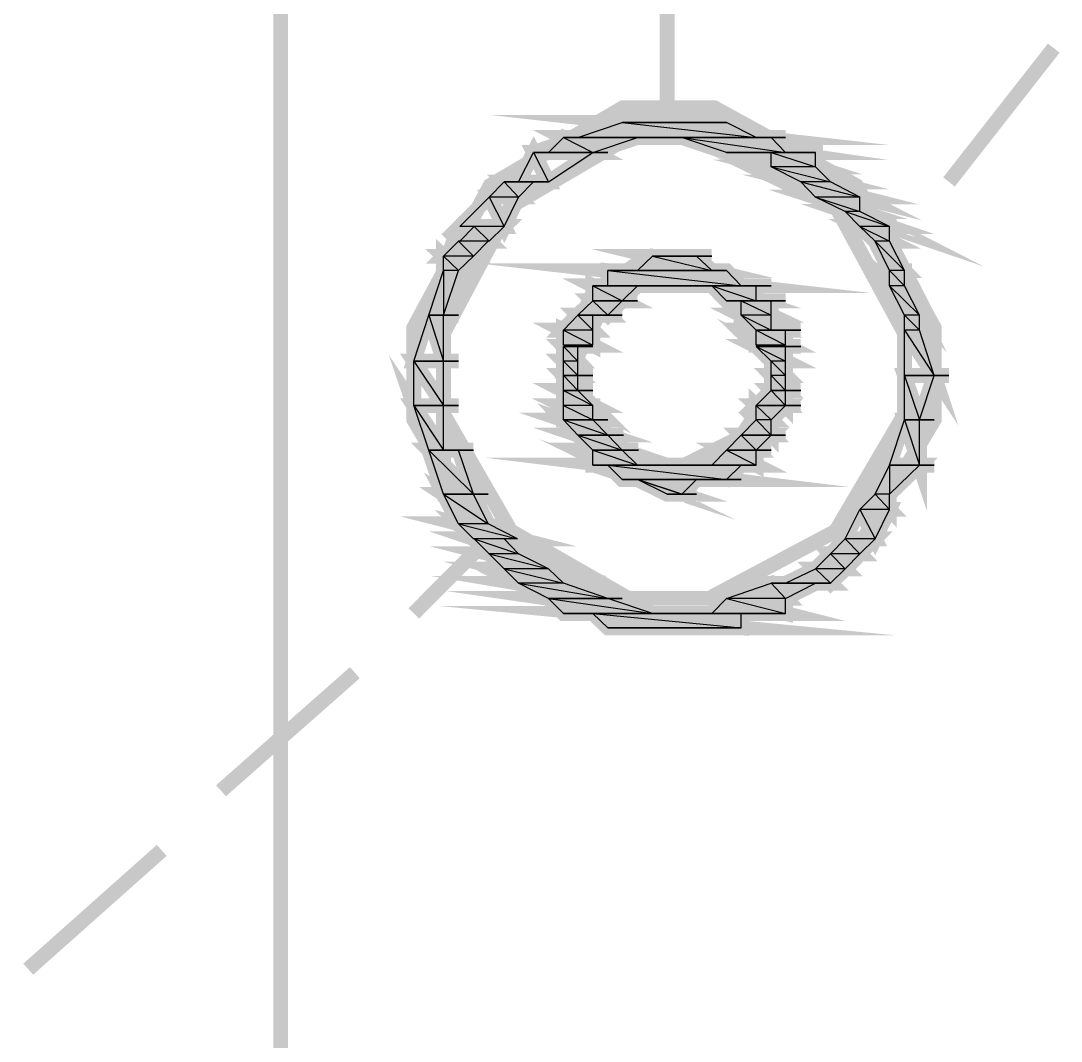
# Model space of a CAD drawing. Extents: x 219 to 1226, y 175 to 465.
# Drawn here: x 951.794 to 954.763, y 295.235 to 298.146 of the extents above; entities that cross this region are included whole.
import ezdxf

# ---------------------------------------------------------------- set-up
doc = ezdxf.new("R2010")
doc.units = 0
doc.header["$MEASUREMENT"] = 0
doc.layers.add('C00-00-00-BLACK', color=7, linetype='Continuous')
doc.layers.add('CFF-00-00', color=1, linetype='Continuous')

msp = doc.modelspace()

# ---------------------------------------------------------------- linework, layer by layer
at = {"layer": 'C00-00-00-BLACK', "const_width": 0.0423}
for points in [[(952.5354, 292.7682), (952.5354, 310.9102)], [(953.6384, 297.8562), (953.6384, 298.4482)]]:
    msp.add_lwpolyline(points, dxfattribs=at)
for points in [[(954.4004, 297.1342), (954.4004, 297.2702), (954.1774, 297.6762), (953.7724, 297.8982), (953.6384, 297.8982), (953.5124, 297.8982), (953.1334, 297.6762), (952.9154, 297.2702), (952.9154, 297.1342), (952.9154, 297.0082), (953.1334, 296.6322), (953.5124, 296.4142), (953.6384, 296.4142), (953.7724, 296.4142), (954.1774, 296.6322), (954.4004, 297.0082), (954.4004, 297.1342)], [(953.8074, 297.8562), (953.5104, 297.8562), (953.8924, 297.8132), (953.8074, 297.8562)], [(953.5104, 297.8562), (953.8924, 297.8132), (953.3834, 297.8132), (953.5104, 297.8562)], [(953.5534, 297.8562), (953.8074, 297.8562), (953.5104, 297.8562), (953.5534, 297.8562)], [(953.6804, 297.8562), (953.7654, 297.8562), (953.5534, 297.8562), (953.6804, 297.8562)], [(953.7654, 297.8562), (953.5534, 297.8562), (953.8074, 297.8562), (953.7654, 297.8562)], [(953.6804, 297.8132), (953.9764, 297.7702), (953.8074, 297.7702), (953.6804, 297.8132)], [(954.3154, 297.1342), (954.3154, 297.2552), (954.1194, 297.6172), (953.7584, 297.8132), (953.6384, 297.8132), (953.5274, 297.8132), (953.1924, 297.6172), (953.0004, 297.2552), (953.0004, 297.1342), (953.0004, 297.0232), (953.1924, 296.6902), (953.5274, 296.4982), (953.6384, 296.4982), (953.7584, 296.4982), (954.1194, 296.6902), (954.3154, 297.0232), (954.3154, 297.1342)], [(953.2574, 297.7702), (953.2994, 297.6862), (953.2144, 297.6862), (953.2574, 297.7702)], [(953.3424, 297.8132), (953.4264, 297.7702), (953.2994, 297.7702), (953.3424, 297.8132)], [(953.5534, 297.8132), (953.3424, 297.8132), (953.4264, 297.7702), (953.5534, 297.8132)], [(953.3834, 297.8132), (953.5534, 297.8132), (953.3424, 297.8132), (953.3834, 297.8132)], [(953.9354, 297.8132), (953.3834, 297.8132), (953.9354, 297.8132)], [(953.3834, 297.8132), (953.9354, 297.8132), (953.9764, 297.8132), (953.3834, 297.8132)], [(953.9354, 297.8132), (953.9764, 297.8132), (953.3834, 297.8132), (953.9354, 297.8132)], [(953.9354, 297.8132), (953.3834, 297.8132), (953.8924, 297.8132), (953.9354, 297.8132)], [(953.6804, 297.8132), (953.3834, 297.8132), (953.5534, 297.8132), (953.6804, 297.8132)], [(953.9354, 297.8132), (953.6804, 297.8132), (953.9764, 297.7702), (953.9354, 297.8132)], [(953.4264, 297.7702), (953.2574, 297.7702), (953.2994, 297.6862), (953.4264, 297.7702)], [(953.4264, 297.7702), (953.2994, 297.7702), (953.2574, 297.7702), (953.4264, 297.7702)], [(953.2994, 297.7702), (953.4264, 297.7702), (953.4694, 297.7702), (953.2994, 297.7702)], [(953.9354, 297.7292), (954.1044, 297.6862), (954.0194, 297.6862), (953.9354, 297.7292)], [(953.9764, 297.7702), (953.8074, 297.7702), (954.0614, 297.7702), (953.9764, 297.7702)], [(953.8074, 297.7702), (954.0614, 297.7702), (953.9354, 297.7702), (953.8074, 297.7702)], [(954.0614, 297.7702), (953.9354, 297.7702), (954.0614, 297.7292), (954.0614, 297.7702)], [(953.9354, 297.7702), (954.0614, 297.7292), (953.9354, 297.7292), (953.9354, 297.7702)], [(954.0614, 297.6432), (954.1884, 297.6022), (954.1464, 297.6022), (954.0614, 297.6432)], [(954.0614, 297.7292), (953.9354, 297.7292), (954.1044, 297.6862), (954.0614, 297.7292)], [(954.0194, 297.6862), (954.1884, 297.6432), (954.0614, 297.6432), (954.0194, 297.6862)], [(953.1734, 297.6862), (953.2144, 297.6432), (953.1304, 297.6432), (953.1734, 297.6862)], [(953.2574, 297.6862), (953.1734, 297.6862), (953.2144, 297.6432), (953.2574, 297.6862)], [(953.2144, 297.6862), (953.2574, 297.6862), (953.1734, 297.6862), (953.2144, 297.6862)], [(953.2994, 297.6862), (953.2144, 297.6862), (953.2574, 297.6862), (953.2994, 297.6862)], [(954.1044, 297.6862), (954.0194, 297.6862), (954.1884, 297.6432), (954.1044, 297.6862)], [(953.1304, 297.6432), (953.1734, 297.5592), (953.0464, 297.5592), (953.1304, 297.6432)], [(954.1884, 297.6022), (954.1464, 297.6022), (954.2724, 297.5592), (954.1884, 297.6022)], [(953.2144, 297.6432), (953.1304, 297.6432), (953.1734, 297.5592), (953.2144, 297.6432)], [(954.1884, 297.6432), (954.0614, 297.6432), (954.1884, 297.6022), (954.1884, 297.6432)], [(954.1464, 297.6022), (954.2724, 297.5592), (954.1884, 297.5592), (954.1464, 297.6022)], [(954.1884, 297.5592), (954.2724, 297.5172), (954.2314, 297.5172), (954.1884, 297.5592)], [(954.2314, 297.5172), (954.3154, 297.4332), (954.2724, 297.4332), (954.2314, 297.5172)], [(953.0874, 297.5592), (953.1304, 297.5172), (953.0464, 297.5172), (953.0874, 297.5592)], [(953.1734, 297.5592), (953.0874, 297.5592), (953.1304, 297.5172), (953.1734, 297.5592)], [(954.2724, 297.5592), (954.1884, 297.5592), (954.2724, 297.5172), (954.2724, 297.5592)], [(953.0004, 297.4332), (953.0004, 297.3062), (952.9584, 297.3062), (953.0004, 297.4332)], [(953.0434, 297.5172), (953.0854, 297.4742), (953.0004, 297.4742), (953.0434, 297.5172)], [(953.0004, 297.4742), (953.0434, 297.4332), (953.0004, 297.4332), (953.0004, 297.4742)], [(953.1274, 297.5172), (953.0434, 297.5172), (953.0854, 297.4742), (953.1274, 297.5172)], [(954.2724, 297.5172), (954.2314, 297.5172), (954.3154, 297.4332), (954.2724, 297.5172)], [(953.0854, 297.4742), (953.0004, 297.4742), (953.0434, 297.4332), (953.0854, 297.4742)], [(953.9764, 297.1342), (953.9764, 297.1932), (953.8704, 297.3692), (953.6964, 297.4742), (953.6384, 297.4742), (953.5854, 297.4742), (953.4264, 297.3692), (953.3424, 297.1932), (953.3424, 297.1342), (953.3424, 297.0812), (953.4264, 296.9232), (953.5854, 296.8372), (953.6384, 296.8372), (953.6964, 296.8372), (953.8704, 296.9232), (953.9764, 297.0812), (953.9764, 297.1342)], [(953.7224, 297.4742), (953.5964, 297.4742), (953.7654, 297.4332), (953.7224, 297.4742)], [(953.5964, 297.4742), (953.7654, 297.4332), (953.5534, 297.4332), (953.5964, 297.4742)], [(953.6384, 297.4742), (953.7224, 297.4742), (953.5964, 297.4742), (953.6384, 297.4742)], [(953.5964, 297.4742), (953.7224, 297.4742), (953.7654, 297.4742), (953.5964, 297.4742)], [(953.7224, 297.4742), (953.7654, 297.4742), (953.5964, 297.4742), (953.7224, 297.4742)], [(954.2724, 297.3902), (954.3584, 297.3062), (954.3154, 297.3062), (954.2724, 297.3902)], [(953.4694, 297.4332), (953.8494, 297.3902), (953.4694, 297.3902), (953.4694, 297.4332)], [(954.2724, 297.4332), (954.3154, 297.3902), (954.2724, 297.3902), (954.2724, 297.4332)], [(953.0434, 297.4332), (953.0004, 297.4332), (953.0004, 297.3062), (953.0434, 297.4332)], [(953.8074, 297.4332), (953.4694, 297.4332), (953.8494, 297.3902), (953.8074, 297.4332)], [(953.9354, 297.1342), (953.9354, 297.1872), (953.8494, 297.3462), (953.6884, 297.4302), (953.6364, 297.4302), (953.5914, 297.4302), (953.4614, 297.3462), (953.3814, 297.1872), (953.3814, 297.1342), (953.3814, 297.0912), (953.4614, 296.9592), (953.5914, 296.8782), (953.6364, 296.8782), (953.6884, 296.8782), (953.8494, 296.9592), (953.9354, 297.0912), (953.9354, 297.1342)], [(953.5104, 297.4332), (953.8074, 297.4332), (953.4694, 297.4332), (953.5104, 297.4332)], [(953.7654, 297.4332), (953.5534, 297.4332), (953.5104, 297.4332), (953.7654, 297.4332)], [(953.7654, 297.4332), (953.5104, 297.4332), (953.8074, 297.4332), (953.7654, 297.4332)], [(953.5534, 297.4332), (953.7654, 297.4332), (953.8074, 297.4332), (953.5534, 297.4332)], [(953.7654, 297.3902), (953.8924, 297.3472), (953.8074, 297.3472), (953.7654, 297.3902)], [(954.3154, 297.4332), (954.2724, 297.4332), (954.3154, 297.3902), (954.3154, 297.4332)], [(953.5534, 297.3902), (953.4264, 297.3902), (953.5104, 297.3472), (953.5534, 297.3902)], [(953.4264, 297.3902), (953.5104, 297.3472), (953.4264, 297.3472), (953.4264, 297.3902)], [(953.4694, 297.3902), (953.5534, 297.3902), (953.4264, 297.3902), (953.4694, 297.3902)], [(953.8494, 297.3902), (953.4694, 297.3902), (953.8494, 297.3902)], [(953.4694, 297.3902), (953.8494, 297.3902), (953.8924, 297.3902), (953.4694, 297.3902)], [(953.5964, 297.3902), (953.6384, 297.3902), (953.4694, 297.3902), (953.5964, 297.3902)], [(953.5964, 297.3902), (953.4694, 297.3902), (953.6384, 297.3902), (953.5964, 297.3902)], [(953.5964, 297.3902), (953.4694, 297.3902), (953.5534, 297.3902), (953.5964, 297.3902)], [(953.8494, 297.3902), (953.6384, 297.3902), (953.8494, 297.3902)], [(953.6384, 297.3902), (953.8494, 297.3902), (953.6804, 297.3902), (953.6384, 297.3902)], [(953.8924, 297.3902), (953.7654, 297.3902), (953.8924, 297.3472), (953.8924, 297.3902)], [(953.8494, 297.3902), (953.6804, 297.3902), (953.8494, 297.3902)], [(953.6804, 297.3902), (953.8494, 297.3902), (953.7654, 297.3902), (953.6804, 297.3902)], [(953.8924, 297.3902), (953.9354, 297.3902), (953.7654, 297.3902), (953.8924, 297.3902)], [(953.8924, 297.3902), (953.7654, 297.3902), (953.8494, 297.3902), (953.8924, 297.3902)], [(954.3154, 297.3902), (954.2724, 297.3902), (954.3584, 297.3062), (954.3154, 297.3902)], [(952.9584, 297.3062), (953.0004, 297.1752), (952.9154, 297.1752), (952.9584, 297.3062)], [(953.4264, 297.3472), (953.4694, 297.3062), (953.3834, 297.3062), (953.4264, 297.3472)], [(953.5104, 297.3472), (953.4264, 297.3472), (953.4694, 297.3062), (953.5104, 297.3472)], [(953.4264, 297.3472), (953.5104, 297.3472), (953.5534, 297.3472), (953.4264, 297.3472)], [(953.5104, 297.3472), (953.5534, 297.3472), (953.4264, 297.3472), (953.5104, 297.3472)], [(953.8494, 297.3062), (953.9354, 297.2632), (953.8924, 297.2632), (953.8494, 297.3062)], [(953.9354, 297.3472), (953.8494, 297.3472), (953.9354, 297.3062), (953.9354, 297.3472)], [(953.8924, 297.3472), (953.8074, 297.3472), (953.9354, 297.3472), (953.8924, 297.3472)], [(953.8074, 297.3472), (953.9354, 297.3472), (953.8494, 297.3472), (953.8074, 297.3472)], [(953.8494, 297.3472), (953.9354, 297.3062), (953.8494, 297.3062), (953.8494, 297.3472)], [(953.9354, 297.3472), (953.8494, 297.3472), (953.9354, 297.3472)], [(953.8494, 297.3472), (953.9354, 297.3472), (953.9764, 297.3472), (953.8494, 297.3472)], [(954.3154, 297.3062), (954.3584, 297.2632), (954.3154, 297.2632), (954.3154, 297.3062)], [(953.0004, 297.3062), (952.9584, 297.3062), (953.0004, 297.1752), (953.0004, 297.3062)], [(952.9584, 297.3062), (953.0004, 297.3062), (953.0434, 297.3062), (952.9584, 297.3062)], [(953.0004, 297.3062), (953.0434, 297.3062), (952.9584, 297.3062), (953.0004, 297.3062)], [(953.3834, 297.3062), (953.4264, 297.2632), (953.3424, 297.2632), (953.3834, 297.3062)], [(953.4264, 297.3062), (953.3834, 297.3062), (953.4264, 297.2632), (953.4264, 297.3062)], [(953.4694, 297.3062), (953.3834, 297.3062), (953.4694, 297.3062)], [(953.3834, 297.3062), (953.4694, 297.3062), (953.5104, 297.3062), (953.3834, 297.3062)], [(953.4264, 297.3062), (953.4694, 297.3062), (953.3834, 297.3062), (953.4264, 297.3062)], [(953.4264, 297.3062), (953.3834, 297.3062), (953.4694, 297.3062), (953.4264, 297.3062)], [(953.9354, 297.3062), (953.8494, 297.3062), (953.9354, 297.2632), (953.9354, 297.3062)], [(954.3584, 297.3062), (954.3154, 297.3062), (954.3584, 297.2632), (954.3584, 297.3062)], [(954.3154, 297.2632), (954.4004, 297.1342), (954.3154, 297.1342), (954.3154, 297.2632)], [(953.4264, 297.2632), (953.3424, 297.2632), (953.4264, 297.2202), (953.4264, 297.2632)], [(953.3424, 297.2632), (953.4264, 297.2202), (953.3424, 297.2202), (953.3424, 297.2632)], [(953.8924, 297.2172), (953.9764, 297.1752), (953.9354, 297.1752), (953.8924, 297.2172)], [(953.9764, 297.2632), (953.8924, 297.2632), (953.9764, 297.2202), (953.9764, 297.2632)], [(953.8924, 297.2632), (953.9764, 297.2202), (953.8924, 297.2202), (953.8924, 297.2632)], [(953.9764, 297.2632), (954.0194, 297.2632), (953.8924, 297.2632), (953.9764, 297.2632)], [(953.9764, 297.2632), (953.8924, 297.2632), (953.9354, 297.2632), (953.9764, 297.2632)], [(954.3584, 297.2632), (954.3154, 297.2632), (954.4004, 297.1342), (954.3584, 297.2632)], [(953.3424, 297.2172), (953.3834, 297.1752), (953.3424, 297.1752), (953.3424, 297.2172)], [(954.3154, 297.1342), (954.3584, 297.0072), (954.3154, 297.0072), (954.3154, 297.1342)], [(952.9154, 297.1752), (953.0004, 297.0482), (952.9154, 297.0482), (952.9154, 297.1752)], [(953.3834, 297.2172), (953.3424, 297.2172), (953.3834, 297.1752), (953.3834, 297.2172)], [(953.3834, 297.2172), (953.4264, 297.2172), (953.3424, 297.2172), (953.3834, 297.2172)], [(953.3834, 297.2172), (953.3424, 297.2172), (953.4264, 297.2172), (953.3834, 297.2172)], [(953.3424, 297.1752), (953.3834, 297.1342), (953.3424, 297.1342), (953.3424, 297.1752)], [(953.9764, 297.2172), (953.8924, 297.2172), (953.9764, 297.1752), (953.9764, 297.2172)], [(953.8924, 297.2172), (953.9764, 297.2172), (954.0194, 297.2172), (953.8924, 297.2172)], [(953.9764, 297.2172), (954.0194, 297.2172), (953.8924, 297.2172), (953.9764, 297.2172)], [(953.9354, 297.1752), (953.9764, 297.1342), (953.9354, 297.1342), (953.9354, 297.1752)], [(952.9154, 297.0482), (953.0004, 296.9212), (952.9584, 296.9212), (952.9154, 297.0482)], [(953.0004, 297.1752), (952.9154, 297.1752), (953.0004, 297.0482), (953.0004, 297.1752)], [(953.0004, 297.1752), (952.9154, 297.1752), (953.0004, 297.1752)], [(952.9154, 297.1752), (953.0004, 297.1752), (953.0434, 297.1752), (952.9154, 297.1752)], [(953.3834, 297.1752), (953.3424, 297.1752), (953.3834, 297.1342), (953.3834, 297.1752)], [(953.9764, 297.1752), (953.9354, 297.1752), (953.9764, 297.1342), (953.9764, 297.1752)], [(953.3424, 297.1342), (953.3834, 297.0912), (953.3424, 297.0912), (953.3424, 297.1342)], [(953.9354, 297.1342), (953.9764, 297.0912), (953.9354, 297.0912), (953.9354, 297.1342)], [(953.3834, 297.1342), (953.3424, 297.1342), (953.3834, 297.0912), (953.3834, 297.1342)], [(953.3834, 297.1342), (953.3424, 297.1342), (953.3834, 297.1342)], [(953.3424, 297.1342), (953.3834, 297.1342), (953.4264, 297.1342), (953.3424, 297.1342)], [(953.9764, 297.1342), (953.9354, 297.1342), (953.9764, 297.0912), (953.9764, 297.1342)], [(954.4004, 297.1342), (954.3154, 297.1342), (954.3584, 297.0072), (954.4004, 297.1342)], [(954.4004, 297.1342), (954.3154, 297.1342), (954.4004, 297.1342)], [(954.3154, 297.1342), (954.4004, 297.1342), (954.4424, 297.1342), (954.3154, 297.1342)], [(953.3834, 297.0912), (953.3424, 297.0912), (953.4264, 297.0482), (953.3834, 297.0912)], [(953.3424, 297.0912), (953.4264, 297.0482), (953.3424, 297.0482), (953.3424, 297.0912)], [(953.3834, 297.0912), (953.3424, 297.0912), (953.3834, 297.0912)], [(953.3424, 297.0912), (953.3834, 297.0912), (953.4264, 297.0912), (953.3424, 297.0912)], [(953.9354, 297.0912), (953.9764, 297.0482), (953.8924, 297.0482), (953.9354, 297.0912)], [(953.9764, 297.0912), (953.9354, 297.0912), (953.9764, 297.0482), (953.9764, 297.0912)], [(953.9764, 297.0912), (953.9354, 297.0912), (953.9764, 297.0912)], [(953.9354, 297.0912), (953.9764, 297.0912), (954.0194, 297.0912), (953.9354, 297.0912)], [(953.3424, 297.0482), (953.4264, 297.0072), (953.3424, 297.0072), (953.3424, 297.0482)], [(953.8924, 297.0482), (953.9354, 297.0072), (953.8924, 297.0072), (953.8924, 297.0482)], [(954.3154, 297.0072), (954.3584, 296.8782), (954.2724, 296.8782), (954.3154, 297.0072)], [(953.0004, 297.0482), (952.9154, 297.0482), (953.0004, 296.9212), (953.0004, 297.0482)], [(952.9154, 297.0482), (953.0004, 297.0482), (953.0434, 297.0482), (952.9154, 297.0482)], [(953.0004, 297.0482), (953.0434, 297.0482), (952.9154, 297.0482), (953.0004, 297.0482)], [(953.4264, 297.0482), (953.3424, 297.0482), (953.4264, 297.0072), (953.4264, 297.0482)], [(953.3424, 297.0072), (953.4694, 296.9642), (953.3834, 296.9642), (953.3424, 297.0072)], [(953.9764, 297.0482), (953.8924, 297.0482), (953.9354, 297.0072), (953.9764, 297.0482)], [(953.8924, 297.0482), (953.9764, 297.0482), (954.0194, 297.0482), (953.8924, 297.0482)], [(953.9764, 297.0482), (954.0194, 297.0482), (953.8924, 297.0482), (953.9764, 297.0482)], [(953.4264, 297.0072), (953.3424, 297.0072), (953.4694, 296.9642), (953.4264, 297.0072)], [(953.3834, 296.9642), (953.5104, 296.9212), (953.4264, 296.9212), (953.3834, 296.9642)], [(953.3424, 297.0072), (953.4264, 297.0072), (953.4694, 297.0072), (953.3424, 297.0072)], [(953.4264, 297.0072), (953.4694, 297.0072), (953.3424, 297.0072), (953.4264, 297.0072)], [(953.8924, 297.0072), (953.9354, 296.9642), (953.8494, 296.9642), (953.8924, 297.0072)], [(953.9354, 297.0072), (953.8924, 297.0072), (953.9354, 296.9642), (953.9354, 297.0072)], [(954.3584, 297.0072), (954.3154, 297.0072), (954.3584, 296.8782), (954.3584, 297.0072)], [(954.3154, 297.0072), (954.3584, 297.0072), (954.4004, 297.0072), (954.3154, 297.0072)], [(954.3584, 297.0072), (954.4004, 297.0072), (954.3154, 297.0072), (954.3584, 297.0072)], [(952.9584, 296.9212), (953.0854, 296.7952), (953.0004, 296.7952), (952.9584, 296.9212)], [(953.4694, 296.9642), (953.3834, 296.9642), (953.5104, 296.9212), (953.4694, 296.9642)], [(953.4694, 296.9642), (953.3834, 296.9642), (953.4694, 296.9642)], [(953.3834, 296.9642), (953.4694, 296.9642), (953.5134, 296.9642), (953.3834, 296.9642)], [(953.8494, 296.9642), (953.8924, 296.9212), (953.8074, 296.9212), (953.8494, 296.9642)], [(953.9354, 296.9642), (953.8494, 296.9642), (953.8924, 296.9212), (953.9354, 296.9642)], [(953.9354, 296.9642), (953.8494, 296.9642), (953.9354, 296.9642)], [(953.8494, 296.9642), (953.9354, 296.9642), (953.9764, 296.9642), (953.8494, 296.9642)], [(953.6804, 296.7952), (953.6384, 296.7952), (953.5534, 296.8372), (953.6804, 296.7952)], [(954.2724, 296.8782), (954.2724, 296.7952), (954.2314, 296.7952), (954.2724, 296.8782)], [(953.0434, 296.9212), (952.9584, 296.9212), (953.0854, 296.7952), (953.0434, 296.9212)], [(953.0434, 296.9212), (953.0854, 296.9212), (952.9584, 296.9212), (953.0434, 296.9212)], [(953.0434, 296.9212), (952.9584, 296.9212), (953.0004, 296.9212), (953.0434, 296.9212)], [(953.5104, 296.9212), (953.4264, 296.9212), (953.5534, 296.8782), (953.5104, 296.9212)], [(953.4264, 296.9212), (953.5534, 296.8782), (953.4264, 296.8782), (953.4264, 296.9212)], [(953.5104, 296.9212), (953.4264, 296.9212), (953.5104, 296.9212)], [(953.4264, 296.9212), (953.5104, 296.9212), (953.5564, 296.9212), (953.4264, 296.9212)], [(953.8074, 296.9212), (953.8924, 296.8782), (953.7654, 296.8782), (953.8074, 296.9212)], [(953.8924, 296.9212), (953.8074, 296.9212), (953.8924, 296.8782), (953.8924, 296.9212)], [(953.8924, 296.9212), (953.8074, 296.9212), (953.8924, 296.9212)], [(953.8074, 296.9212), (953.8924, 296.9212), (953.9354, 296.9212), (953.8074, 296.9212)], [(953.8494, 296.8782), (953.4694, 296.8782), (953.8074, 296.8372), (953.8494, 296.8782)], [(953.5534, 296.8782), (953.4264, 296.8782), (953.5964, 296.8782), (953.5534, 296.8782)], [(953.4264, 296.8782), (953.5964, 296.8782), (953.4694, 296.8782), (953.4264, 296.8782)], [(953.4694, 296.8782), (953.8074, 296.8372), (953.5104, 296.8372), (953.4694, 296.8782)], [(953.5964, 296.8782), (953.4694, 296.8782), (953.5964, 296.8782)], [(953.4694, 296.8782), (953.5964, 296.8782), (953.6384, 296.8782), (953.4694, 296.8782)], [(953.6384, 296.8782), (953.6804, 296.8782), (953.4694, 296.8782), (953.6384, 296.8782)], [(953.6384, 296.8782), (953.4694, 296.8782), (953.5964, 296.8782), (953.6384, 296.8782)], [(953.4694, 296.8782), (953.6384, 296.8782), (953.6804, 296.8782), (953.4694, 296.8782)], [(953.6384, 296.8782), (953.6804, 296.8782), (953.4694, 296.8782), (953.6384, 296.8782)], [(953.6804, 296.8782), (953.8494, 296.8782), (953.6384, 296.8782), (953.6804, 296.8782)], [(953.7224, 296.8782), (953.8494, 296.8782), (953.6804, 296.8782), (953.7224, 296.8782)], [(953.8494, 296.8782), (953.6804, 296.8782), (953.8494, 296.8782)], [(953.7654, 296.8782), (953.8494, 296.8782), (953.7224, 296.8782), (953.7654, 296.8782)], [(953.8494, 296.8782), (953.7224, 296.8782), (953.8494, 296.8782)], [(953.7224, 296.8782), (953.8494, 296.8782), (953.8924, 296.8782), (953.7224, 296.8782)], [(953.8494, 296.8782), (953.7224, 296.8782), (953.8494, 296.8782)], [(953.8924, 296.8782), (953.7654, 296.8782), (953.8494, 296.8782), (953.8924, 296.8782)], [(954.2724, 296.8782), (954.3584, 296.8782), (954.4004, 296.8782), (954.2724, 296.8782)], [(954.3584, 296.8782), (954.4004, 296.8782), (954.2724, 296.8782), (954.3584, 296.8782)], [(954.3584, 296.8782), (954.2724, 296.8782), (954.2724, 296.7952), (954.3584, 296.8782)], [(953.0004, 296.7952), (953.1274, 296.7112), (953.0434, 296.7112), (953.0004, 296.7952)], [(953.5534, 296.8372), (953.7224, 296.8372), (953.6804, 296.7952), (953.5534, 296.8372)], [(953.8074, 296.8372), (953.5104, 296.8372), (953.8074, 296.8372)], [(953.5104, 296.8372), (953.8074, 296.8372), (953.8494, 296.8372), (953.5104, 296.8372)], [(953.8074, 296.8372), (953.5104, 296.8372), (953.7654, 296.8372), (953.8074, 296.8372)], [(953.5104, 296.8372), (953.7654, 296.8372), (953.5534, 296.8372), (953.5104, 296.8372)], [(953.7224, 296.8372), (953.7654, 296.8372), (953.5534, 296.8372), (953.7224, 296.8372)], [(953.7224, 296.8372), (953.5534, 296.8372), (953.7654, 296.8372), (953.7224, 296.8372)], [(953.0854, 296.7952), (953.0004, 296.7952), (953.1274, 296.7112), (953.0854, 296.7952)], [(953.0004, 296.7952), (953.0854, 296.7952), (953.1274, 296.7952), (953.0004, 296.7952)], [(953.0854, 296.7952), (953.1274, 296.7952), (953.0004, 296.7952), (953.0854, 296.7952)], [(953.6804, 296.7952), (953.7224, 296.7952), (953.6384, 296.7952), (953.6804, 296.7952)], [(954.2314, 296.7952), (954.2724, 296.7522), (954.1884, 296.7522), (954.2314, 296.7952)], [(954.2724, 296.7952), (954.2314, 296.7952), (954.2724, 296.7522), (954.2724, 296.7952)], [(954.1884, 296.7522), (954.2314, 296.6682), (954.1464, 296.6682), (954.1884, 296.7522)], [(953.0434, 296.7112), (953.2114, 296.6682), (953.0854, 296.6682), (953.0434, 296.7112)], [(954.2724, 296.7522), (954.1884, 296.7522), (954.2314, 296.6682), (954.2724, 296.7522)], [(953.1274, 296.7112), (953.0434, 296.7112), (953.2114, 296.6682), (953.1274, 296.7112)], [(953.0874, 296.6682), (953.2144, 296.6252), (953.1304, 296.6252), (953.0874, 296.6682)], [(953.1734, 296.6682), (953.0874, 296.6682), (953.2144, 296.6252), (953.1734, 296.6682)], [(954.1464, 296.6682), (954.1884, 296.6252), (954.1044, 296.6252), (954.1464, 296.6682)], [(954.2314, 296.6682), (954.1464, 296.6682), (954.1884, 296.6252), (954.2314, 296.6682)], [(953.1304, 296.6252), (953.2994, 296.5822), (953.1734, 296.5822), (953.1304, 296.6252)], [(954.1044, 296.6252), (954.1464, 296.5822), (954.0614, 296.5822), (954.1044, 296.6252)], [(953.2144, 296.6252), (953.1304, 296.6252), (953.2994, 296.5822), (953.2144, 296.6252)], [(954.1884, 296.6252), (954.1044, 296.6252), (954.1464, 296.5822), (954.1884, 296.6252)], [(953.2994, 296.5822), (953.1734, 296.5822), (953.3424, 296.5412), (953.2994, 296.5822)], [(953.1734, 296.5822), (953.3424, 296.5412), (953.2144, 296.5412), (953.1734, 296.5822)], [(954.0614, 296.5822), (954.1044, 296.5412), (953.9764, 296.5412), (954.0614, 296.5822)], [(954.1464, 296.5822), (954.0614, 296.5822), (954.1044, 296.5412), (954.1464, 296.5822)], [(953.2144, 296.5412), (953.4694, 296.4982), (953.2994, 296.4982), (953.2144, 296.5412)], [(953.3424, 296.5412), (953.2144, 296.5412), (953.4694, 296.4982), (953.3424, 296.5412)], [(953.9354, 296.5412), (953.9764, 296.4982), (953.8074, 296.4982), (953.9354, 296.5412)], [(954.0614, 296.5412), (953.9354, 296.5412), (953.9764, 296.4982), (954.0614, 296.5412)], [(953.9764, 296.5412), (954.0614, 296.5412), (953.9354, 296.5412), (953.9764, 296.5412)], [(954.1044, 296.5412), (953.9764, 296.5412), (954.0614, 296.5412), (954.1044, 296.5412)], [(953.4694, 296.4982), (953.2994, 296.4982), (953.5964, 296.4552), (953.4694, 296.4982)], [(953.2994, 296.4982), (953.5964, 296.4552), (953.3424, 296.4552), (953.2994, 296.4982)], [(953.4694, 296.4982), (953.2994, 296.4982), (953.4694, 296.4982)], [(953.2994, 296.4982), (953.4694, 296.4982), (953.5104, 296.4982), (953.2994, 296.4982)], [(953.9764, 296.4982), (953.8074, 296.4982), (953.9764, 296.4552), (953.9764, 296.4982)], [(953.8074, 296.4982), (953.9764, 296.4552), (953.7654, 296.4552), (953.8074, 296.4982)], [(953.4264, 296.4552), (953.8494, 296.4142), (953.4694, 296.4142), (953.4264, 296.4552)], [(953.8494, 296.4552), (953.4264, 296.4552), (953.8494, 296.4142), (953.8494, 296.4552)], [(953.5964, 296.4552), (953.3424, 296.4552), (953.7224, 296.4552), (953.5964, 296.4552)], [(953.3424, 296.4552), (953.7224, 296.4552), (953.3834, 296.4552), (953.3424, 296.4552)], [(953.9354, 296.4552), (953.3834, 296.4552), (953.8494, 296.4552), (953.9354, 296.4552)], [(953.3834, 296.4552), (953.8494, 296.4552), (953.4264, 296.4552), (953.3834, 296.4552)], [(953.7224, 296.4552), (953.9354, 296.4552), (953.9764, 296.4552), (953.7224, 296.4552)], [(953.9354, 296.4552), (953.9764, 296.4552), (953.7224, 296.4552), (953.9354, 296.4552)], [(953.8054, 296.4552), (953.9354, 296.4552), (953.7634, 296.4552), (953.8054, 296.4552)], [(953.9764, 296.4552), (953.8054, 296.4552), (953.9354, 296.4552), (953.9764, 296.4552)], [(953.7224, 296.4142), (953.5534, 296.4142), (953.4694, 296.4142), (953.7224, 296.4142)], [(953.4694, 296.4142), (953.8494, 296.4142), (953.7224, 296.4142), (953.4694, 296.4142)], [(953.7224, 296.4142), (953.7654, 296.4142), (953.5534, 296.4142), (953.7224, 296.4142)]]:
    msp.add_lwpolyline(points, close=True, dxfattribs=at)
at = {"layer": 'C00-00-00-BLACK'}
for points in [[(953.5104, 297.8562), (953.8924, 297.8132), (953.3834, 297.8132), (953.5104, 297.8562)], [(953.5534, 297.8562), (953.8074, 297.8562), (953.5104, 297.8562), (953.5534, 297.8562)], [(953.8074, 297.8562), (953.5104, 297.8562), (953.8924, 297.8132), (953.8074, 297.8562)], [(953.6804, 297.8562), (953.7654, 297.8562), (953.5534, 297.8562), (953.6804, 297.8562)], [(953.7654, 297.8562), (953.5534, 297.8562), (953.8074, 297.8562), (953.7654, 297.8562)], [(953.3424, 297.8132), (953.4264, 297.7702), (953.2994, 297.7702), (953.3424, 297.8132)], [(953.3834, 297.8132), (953.5534, 297.8132), (953.3424, 297.8132), (953.3834, 297.8132)], [(953.5534, 297.8132), (953.3424, 297.8132), (953.4264, 297.7702), (953.5534, 297.8132)], [(953.9354, 297.8132), (953.3834, 297.8132), (953.9354, 297.8132)], [(953.3834, 297.8132), (953.9354, 297.8132), (953.9764, 297.8132), (953.3834, 297.8132)], [(953.9354, 297.8132), (953.9764, 297.8132), (953.3834, 297.8132), (953.9354, 297.8132)], [(953.9354, 297.8132), (953.3834, 297.8132), (953.8924, 297.8132), (953.9354, 297.8132)], [(953.6804, 297.8132), (953.3834, 297.8132), (953.5534, 297.8132), (953.6804, 297.8132)], [(953.9354, 297.8132), (953.6804, 297.8132), (953.9764, 297.7702), (953.9354, 297.8132)], [(953.6804, 297.8132), (953.9764, 297.7702), (953.8074, 297.7702), (953.6804, 297.8132)], [(953.2574, 297.7702), (953.2994, 297.6862), (953.2144, 297.6862), (953.2574, 297.7702)], [(953.4264, 297.7702), (953.2994, 297.7702), (953.2574, 297.7702), (953.4264, 297.7702)], [(953.4264, 297.7702), (953.2574, 297.7702), (953.2994, 297.6862), (953.4264, 297.7702)], [(953.2994, 297.7702), (953.4264, 297.7702), (953.4694, 297.7702), (953.2994, 297.7702)], [(953.9764, 297.7702), (953.8074, 297.7702), (954.0614, 297.7702), (953.9764, 297.7702)], [(953.8074, 297.7702), (954.0614, 297.7702), (953.9354, 297.7702), (953.8074, 297.7702)], [(954.0614, 297.7702), (953.9354, 297.7702), (954.0614, 297.7292), (954.0614, 297.7702)], [(953.9354, 297.7702), (954.0614, 297.7292), (953.9354, 297.7292), (953.9354, 297.7702)], [(954.0614, 297.7292), (953.9354, 297.7292), (954.1044, 297.6862), (954.0614, 297.7292)], [(953.9354, 297.7292), (954.1044, 297.6862), (954.0194, 297.6862), (953.9354, 297.7292)], [(953.1734, 297.6862), (953.2144, 297.6432), (953.1304, 297.6432), (953.1734, 297.6862)], [(953.2144, 297.6862), (953.2574, 297.6862), (953.1734, 297.6862), (953.2144, 297.6862)], [(953.2574, 297.6862), (953.1734, 297.6862), (953.2144, 297.6432), (953.2574, 297.6862)], [(953.2994, 297.6862), (953.2144, 297.6862), (953.2574, 297.6862), (953.2994, 297.6862)], [(954.1044, 297.6862), (954.0194, 297.6862), (954.1884, 297.6432), (954.1044, 297.6862)], [(954.0194, 297.6862), (954.1884, 297.6432), (954.0614, 297.6432), (954.0194, 297.6862)], [(953.1304, 297.6432), (953.1734, 297.5592), (953.0464, 297.5592), (953.1304, 297.6432)], [(953.2144, 297.6432), (953.1304, 297.6432), (953.1734, 297.5592), (953.2144, 297.6432)], [(954.1884, 297.6432), (954.0614, 297.6432), (954.1884, 297.6022), (954.1884, 297.6432)], [(954.0614, 297.6432), (954.1884, 297.6022), (954.1464, 297.6022), (954.0614, 297.6432)], [(954.1884, 297.6022), (954.1464, 297.6022), (954.2724, 297.5592), (954.1884, 297.6022)], [(954.1464, 297.6022), (954.2724, 297.5592), (954.1884, 297.5592), (954.1464, 297.6022)], [(953.0874, 297.5592), (953.1304, 297.5172), (953.0464, 297.5172), (953.0874, 297.5592)], [(953.1734, 297.5592), (953.0874, 297.5592), (953.1304, 297.5172), (953.1734, 297.5592)], [(954.2724, 297.5592), (954.1884, 297.5592), (954.2724, 297.5172), (954.2724, 297.5592)], [(954.1884, 297.5592), (954.2724, 297.5172), (954.2314, 297.5172), (954.1884, 297.5592)], [(953.0434, 297.5172), (953.0854, 297.4742), (953.0004, 297.4742), (953.0434, 297.5172)], [(953.1274, 297.5172), (953.0434, 297.5172), (953.0854, 297.4742), (953.1274, 297.5172)], [(954.2724, 297.5172), (954.2314, 297.5172), (954.3154, 297.4332), (954.2724, 297.5172)], [(954.2314, 297.5172), (954.3154, 297.4332), (954.2724, 297.4332), (954.2314, 297.5172)], [(953.0854, 297.4742), (953.0004, 297.4742), (953.0434, 297.4332), (953.0854, 297.4742)], [(953.0004, 297.4742), (953.0434, 297.4332), (953.0004, 297.4332), (953.0004, 297.4742)], [(953.5964, 297.4742), (953.7654, 297.4332), (953.5534, 297.4332), (953.5964, 297.4742)], [(953.6384, 297.4742), (953.7224, 297.4742), (953.5964, 297.4742), (953.6384, 297.4742)], [(953.5964, 297.4742), (953.7224, 297.4742), (953.7654, 297.4742), (953.5964, 297.4742)], [(953.7224, 297.4742), (953.7654, 297.4742), (953.5964, 297.4742), (953.7224, 297.4742)], [(953.7224, 297.4742), (953.5964, 297.4742), (953.7654, 297.4332), (953.7224, 297.4742)], [(953.0004, 297.4332), (953.0004, 297.3062), (952.9584, 297.3062), (953.0004, 297.4332)], [(953.0434, 297.4332), (953.0004, 297.4332), (953.0004, 297.3062), (953.0434, 297.4332)], [(953.5104, 297.4332), (953.8074, 297.4332), (953.4694, 297.4332), (953.5104, 297.4332)], [(953.8074, 297.4332), (953.4694, 297.4332), (953.8494, 297.3902), (953.8074, 297.4332)], [(953.4694, 297.4332), (953.8494, 297.3902), (953.4694, 297.3902), (953.4694, 297.4332)], [(953.7654, 297.4332), (953.5534, 297.4332), (953.5104, 297.4332), (953.7654, 297.4332)], [(953.7654, 297.4332), (953.5104, 297.4332), (953.8074, 297.4332), (953.7654, 297.4332)], [(953.5534, 297.4332), (953.7654, 297.4332), (953.8074, 297.4332), (953.5534, 297.4332)], [(954.3154, 297.4332), (954.2724, 297.4332), (954.3154, 297.3902), (954.3154, 297.4332)], [(954.2724, 297.4332), (954.3154, 297.3902), (954.2724, 297.3902), (954.2724, 297.4332)], [(953.4694, 297.3902), (953.5534, 297.3902), (953.4264, 297.3902), (953.4694, 297.3902)], [(953.5534, 297.3902), (953.4264, 297.3902), (953.5104, 297.3472), (953.5534, 297.3902)], [(953.4264, 297.3902), (953.5104, 297.3472), (953.4264, 297.3472), (953.4264, 297.3902)], [(953.8494, 297.3902), (953.4694, 297.3902), (953.8494, 297.3902)], [(953.4694, 297.3902), (953.8494, 297.3902), (953.8924, 297.3902), (953.4694, 297.3902)], [(953.5964, 297.3902), (953.6384, 297.3902), (953.4694, 297.3902), (953.5964, 297.3902)], [(953.5964, 297.3902), (953.4694, 297.3902), (953.6384, 297.3902), (953.5964, 297.3902)], [(953.5964, 297.3902), (953.4694, 297.3902), (953.5534, 297.3902), (953.5964, 297.3902)], [(953.8494, 297.3902), (953.6384, 297.3902), (953.8494, 297.3902)], [(953.6384, 297.3902), (953.8494, 297.3902), (953.6804, 297.3902), (953.6384, 297.3902)], [(953.8494, 297.3902), (953.6804, 297.3902), (953.8494, 297.3902)], [(953.6804, 297.3902), (953.8494, 297.3902), (953.7654, 297.3902), (953.6804, 297.3902)], [(953.8924, 297.3902), (953.9354, 297.3902), (953.7654, 297.3902), (953.8924, 297.3902)], [(953.8924, 297.3902), (953.7654, 297.3902), (953.8494, 297.3902), (953.8924, 297.3902)], [(953.8924, 297.3902), (953.7654, 297.3902), (953.8924, 297.3472), (953.8924, 297.3902)], [(953.7654, 297.3902), (953.8924, 297.3472), (953.8074, 297.3472), (953.7654, 297.3902)], [(954.3154, 297.3902), (954.2724, 297.3902), (954.3584, 297.3062), (954.3154, 297.3902)], [(954.2724, 297.3902), (954.3584, 297.3062), (954.3154, 297.3062), (954.2724, 297.3902)], [(953.4264, 297.3472), (953.4694, 297.3062), (953.3834, 297.3062), (953.4264, 297.3472)], [(953.4264, 297.3472), (953.5104, 297.3472), (953.5534, 297.3472), (953.4264, 297.3472)], [(953.5104, 297.3472), (953.5534, 297.3472), (953.4264, 297.3472), (953.5104, 297.3472)], [(953.5104, 297.3472), (953.4264, 297.3472), (953.4694, 297.3062), (953.5104, 297.3472)], [(953.8924, 297.3472), (953.8074, 297.3472), (953.9354, 297.3472), (953.8924, 297.3472)], [(953.8074, 297.3472), (953.9354, 297.3472), (953.8494, 297.3472), (953.8074, 297.3472)], [(953.9354, 297.3472), (953.8494, 297.3472), (953.9354, 297.3472)], [(953.8494, 297.3472), (953.9354, 297.3472), (953.9764, 297.3472), (953.8494, 297.3472)], [(953.9354, 297.3472), (953.8494, 297.3472), (953.9354, 297.3062), (953.9354, 297.3472)], [(953.8494, 297.3472), (953.9354, 297.3062), (953.8494, 297.3062), (953.8494, 297.3472)], [(952.9584, 297.3062), (953.0004, 297.1752), (952.9154, 297.1752), (952.9584, 297.3062)], [(952.9584, 297.3062), (953.0004, 297.3062), (953.0434, 297.3062), (952.9584, 297.3062)], [(953.0004, 297.3062), (953.0434, 297.3062), (952.9584, 297.3062), (953.0004, 297.3062)], [(953.0004, 297.3062), (952.9584, 297.3062), (953.0004, 297.1752), (953.0004, 297.3062)], [(953.3834, 297.3062), (953.4264, 297.2632), (953.3424, 297.2632), (953.3834, 297.3062)], [(953.4694, 297.3062), (953.3834, 297.3062), (953.4694, 297.3062)], [(953.3834, 297.3062), (953.4694, 297.3062), (953.5104, 297.3062), (953.3834, 297.3062)], [(953.4264, 297.3062), (953.4694, 297.3062), (953.3834, 297.3062), (953.4264, 297.3062)], [(953.4264, 297.3062), (953.3834, 297.3062), (953.4694, 297.3062), (953.4264, 297.3062)], [(953.4264, 297.3062), (953.3834, 297.3062), (953.4264, 297.2632), (953.4264, 297.3062)], [(953.9354, 297.3062), (953.8494, 297.3062), (953.9354, 297.2632), (953.9354, 297.3062)], [(953.8494, 297.3062), (953.9354, 297.2632), (953.8924, 297.2632), (953.8494, 297.3062)], [(954.3584, 297.3062), (954.3154, 297.3062), (954.3584, 297.2632), (954.3584, 297.3062)], [(954.3154, 297.3062), (954.3584, 297.2632), (954.3154, 297.2632), (954.3154, 297.3062)], [(953.4264, 297.2632), (953.3424, 297.2632), (953.4264, 297.2202), (953.4264, 297.2632)], [(953.3424, 297.2632), (953.4264, 297.2202), (953.3424, 297.2202), (953.3424, 297.2632)], [(953.9764, 297.2632), (954.0194, 297.2632), (953.8924, 297.2632), (953.9764, 297.2632)], [(953.9764, 297.2632), (953.8924, 297.2632), (953.9354, 297.2632), (953.9764, 297.2632)], [(953.9764, 297.2632), (953.8924, 297.2632), (953.9764, 297.2202), (953.9764, 297.2632)], [(953.8924, 297.2632), (953.9764, 297.2202), (953.8924, 297.2202), (953.8924, 297.2632)], [(954.3584, 297.2632), (954.3154, 297.2632), (954.4004, 297.1342), (954.3584, 297.2632)], [(954.3154, 297.2632), (954.4004, 297.1342), (954.3154, 297.1342), (954.3154, 297.2632)], [(953.3834, 297.2172), (953.4264, 297.2172), (953.3424, 297.2172), (953.3834, 297.2172)], [(953.3834, 297.2172), (953.3424, 297.2172), (953.4264, 297.2172), (953.3834, 297.2172)], [(953.3834, 297.2172), (953.3424, 297.2172), (953.3834, 297.1752), (953.3834, 297.2172)], [(953.3424, 297.2172), (953.3834, 297.1752), (953.3424, 297.1752), (953.3424, 297.2172)], [(953.8924, 297.2172), (953.9764, 297.2172), (954.0194, 297.2172), (953.8924, 297.2172)], [(953.9764, 297.2172), (954.0194, 297.2172), (953.8924, 297.2172), (953.9764, 297.2172)], [(953.9764, 297.2172), (953.8924, 297.2172), (953.9764, 297.1752), (953.9764, 297.2172)], [(953.8924, 297.2172), (953.9764, 297.1752), (953.9354, 297.1752), (953.8924, 297.2172)], [(953.0004, 297.1752), (952.9154, 297.1752), (953.0004, 297.1752)], [(952.9154, 297.1752), (953.0004, 297.1752), (953.0434, 297.1752), (952.9154, 297.1752)], [(953.0004, 297.1752), (952.9154, 297.1752), (953.0004, 297.0482), (953.0004, 297.1752)], [(952.9154, 297.1752), (953.0004, 297.0482), (952.9154, 297.0482), (952.9154, 297.1752)], [(953.3834, 297.1752), (953.3424, 297.1752), (953.3834, 297.1342), (953.3834, 297.1752)], [(953.3424, 297.1752), (953.3834, 297.1342), (953.3424, 297.1342), (953.3424, 297.1752)], [(953.9764, 297.1752), (953.9354, 297.1752), (953.9764, 297.1342), (953.9764, 297.1752)], [(953.9354, 297.1752), (953.9764, 297.1342), (953.9354, 297.1342), (953.9354, 297.1752)], [(953.3834, 297.1342), (953.3424, 297.1342), (953.3834, 297.1342)], [(953.3424, 297.1342), (953.3834, 297.1342), (953.4264, 297.1342), (953.3424, 297.1342)], [(953.3834, 297.1342), (953.3424, 297.1342), (953.3834, 297.0912), (953.3834, 297.1342)], [(953.3424, 297.1342), (953.3834, 297.0912), (953.3424, 297.0912), (953.3424, 297.1342)], [(953.9764, 297.1342), (953.9354, 297.1342), (953.9764, 297.0912), (953.9764, 297.1342)], [(953.9354, 297.1342), (953.9764, 297.0912), (953.9354, 297.0912), (953.9354, 297.1342)], [(954.4004, 297.1342), (954.3154, 297.1342), (954.4004, 297.1342)], [(954.3154, 297.1342), (954.4004, 297.1342), (954.4424, 297.1342), (954.3154, 297.1342)], [(954.4004, 297.1342), (954.3154, 297.1342), (954.3584, 297.0072), (954.4004, 297.1342)], [(954.3154, 297.1342), (954.3584, 297.0072), (954.3154, 297.0072), (954.3154, 297.1342)], [(953.3834, 297.0912), (953.3424, 297.0912), (953.3834, 297.0912)], [(953.3424, 297.0912), (953.3834, 297.0912), (953.4264, 297.0912), (953.3424, 297.0912)], [(953.3834, 297.0912), (953.3424, 297.0912), (953.4264, 297.0482), (953.3834, 297.0912)], [(953.3424, 297.0912), (953.4264, 297.0482), (953.3424, 297.0482), (953.3424, 297.0912)], [(953.9354, 297.0912), (953.9764, 297.0482), (953.8924, 297.0482), (953.9354, 297.0912)], [(953.9764, 297.0912), (953.9354, 297.0912), (953.9764, 297.0912)], [(953.9354, 297.0912), (953.9764, 297.0912), (954.0194, 297.0912), (953.9354, 297.0912)], [(953.9764, 297.0912), (953.9354, 297.0912), (953.9764, 297.0482), (953.9764, 297.0912)], [(952.9154, 297.0482), (953.0004, 297.0482), (953.0434, 297.0482), (952.9154, 297.0482)], [(953.0004, 297.0482), (953.0434, 297.0482), (952.9154, 297.0482), (953.0004, 297.0482)], [(953.0004, 297.0482), (952.9154, 297.0482), (953.0004, 296.9212), (953.0004, 297.0482)], [(952.9154, 297.0482), (953.0004, 296.9212), (952.9584, 296.9212), (952.9154, 297.0482)], [(953.4264, 297.0482), (953.3424, 297.0482), (953.4264, 297.0072), (953.4264, 297.0482)], [(953.3424, 297.0482), (953.4264, 297.0072), (953.3424, 297.0072), (953.3424, 297.0482)], [(953.8924, 297.0482), (953.9764, 297.0482), (954.0194, 297.0482), (953.8924, 297.0482)], [(953.9764, 297.0482), (954.0194, 297.0482), (953.8924, 297.0482), (953.9764, 297.0482)], [(953.9764, 297.0482), (953.8924, 297.0482), (953.9354, 297.0072), (953.9764, 297.0482)], [(953.8924, 297.0482), (953.9354, 297.0072), (953.8924, 297.0072), (953.8924, 297.0482)], [(953.3424, 297.0072), (953.4264, 297.0072), (953.4694, 297.0072), (953.3424, 297.0072)], [(953.4264, 297.0072), (953.4694, 297.0072), (953.3424, 297.0072), (953.4264, 297.0072)], [(953.4264, 297.0072), (953.3424, 297.0072), (953.4694, 296.9642), (953.4264, 297.0072)], [(953.3424, 297.0072), (953.4694, 296.9642), (953.3834, 296.9642), (953.3424, 297.0072)], [(953.8924, 297.0072), (953.9354, 296.9642), (953.8494, 296.9642), (953.8924, 297.0072)], [(953.9354, 297.0072), (953.8924, 297.0072), (953.9354, 296.9642), (953.9354, 297.0072)], [(954.3154, 297.0072), (954.3584, 296.8782), (954.2724, 296.8782), (954.3154, 297.0072)], [(954.3154, 297.0072), (954.3584, 297.0072), (954.4004, 297.0072), (954.3154, 297.0072)], [(954.3584, 297.0072), (954.4004, 297.0072), (954.3154, 297.0072), (954.3584, 297.0072)], [(954.3584, 297.0072), (954.3154, 297.0072), (954.3584, 296.8782), (954.3584, 297.0072)], [(953.4694, 296.9642), (953.3834, 296.9642), (953.4694, 296.9642)], [(953.3834, 296.9642), (953.4694, 296.9642), (953.5134, 296.9642), (953.3834, 296.9642)], [(953.4694, 296.9642), (953.3834, 296.9642), (953.5104, 296.9212), (953.4694, 296.9642)], [(953.3834, 296.9642), (953.5104, 296.9212), (953.4264, 296.9212), (953.3834, 296.9642)], [(953.8494, 296.9642), (953.8924, 296.9212), (953.8074, 296.9212), (953.8494, 296.9642)], [(953.9354, 296.9642), (953.8494, 296.9642), (953.9354, 296.9642)], [(953.8494, 296.9642), (953.9354, 296.9642), (953.9764, 296.9642), (953.8494, 296.9642)], [(953.9354, 296.9642), (953.8494, 296.9642), (953.8924, 296.9212), (953.9354, 296.9642)], [(953.0434, 296.9212), (953.0854, 296.9212), (952.9584, 296.9212), (953.0434, 296.9212)], [(953.0434, 296.9212), (952.9584, 296.9212), (953.0004, 296.9212), (953.0434, 296.9212)], [(953.0434, 296.9212), (952.9584, 296.9212), (953.0854, 296.7952), (953.0434, 296.9212)], [(952.9584, 296.9212), (953.0854, 296.7952), (953.0004, 296.7952), (952.9584, 296.9212)], [(953.5104, 296.9212), (953.4264, 296.9212), (953.5104, 296.9212)], [(953.4264, 296.9212), (953.5104, 296.9212), (953.5564, 296.9212), (953.4264, 296.9212)], [(953.5104, 296.9212), (953.4264, 296.9212), (953.5534, 296.8782), (953.5104, 296.9212)], [(953.4264, 296.9212), (953.5534, 296.8782), (953.4264, 296.8782), (953.4264, 296.9212)], [(953.8074, 296.9212), (953.8924, 296.8782), (953.7654, 296.8782), (953.8074, 296.9212)], [(953.8924, 296.9212), (953.8074, 296.9212), (953.8924, 296.9212)], [(953.8074, 296.9212), (953.8924, 296.9212), (953.9354, 296.9212), (953.8074, 296.9212)], [(953.8924, 296.9212), (953.8074, 296.9212), (953.8924, 296.8782), (953.8924, 296.9212)], [(953.5534, 296.8782), (953.4264, 296.8782), (953.5964, 296.8782), (953.5534, 296.8782)], [(953.4264, 296.8782), (953.5964, 296.8782), (953.4694, 296.8782), (953.4264, 296.8782)], [(953.5964, 296.8782), (953.4694, 296.8782), (953.5964, 296.8782)], [(953.4694, 296.8782), (953.5964, 296.8782), (953.6384, 296.8782), (953.4694, 296.8782)], [(953.6384, 296.8782), (953.6804, 296.8782), (953.4694, 296.8782), (953.6384, 296.8782)], [(953.6384, 296.8782), (953.4694, 296.8782), (953.5964, 296.8782), (953.6384, 296.8782)], [(953.4694, 296.8782), (953.6384, 296.8782), (953.6804, 296.8782), (953.4694, 296.8782)], [(953.6384, 296.8782), (953.6804, 296.8782), (953.4694, 296.8782), (953.6384, 296.8782)], [(953.8494, 296.8782), (953.4694, 296.8782), (953.8074, 296.8372), (953.8494, 296.8782)], [(953.4694, 296.8782), (953.8074, 296.8372), (953.5104, 296.8372), (953.4694, 296.8782)], [(953.6804, 296.8782), (953.8494, 296.8782), (953.6384, 296.8782), (953.6804, 296.8782)], [(953.7224, 296.8782), (953.8494, 296.8782), (953.6804, 296.8782), (953.7224, 296.8782)], [(953.8494, 296.8782), (953.6804, 296.8782), (953.8494, 296.8782)], [(953.7654, 296.8782), (953.8494, 296.8782), (953.7224, 296.8782), (953.7654, 296.8782)], [(953.8494, 296.8782), (953.7224, 296.8782), (953.8494, 296.8782)], [(953.7224, 296.8782), (953.8494, 296.8782), (953.8924, 296.8782), (953.7224, 296.8782)], [(953.8494, 296.8782), (953.7224, 296.8782), (953.8494, 296.8782)], [(953.8924, 296.8782), (953.7654, 296.8782), (953.8494, 296.8782), (953.8924, 296.8782)], [(954.2724, 296.8782), (954.2724, 296.7952), (954.2314, 296.7952), (954.2724, 296.8782)], [(954.2724, 296.8782), (954.3584, 296.8782), (954.4004, 296.8782), (954.2724, 296.8782)], [(954.3584, 296.8782), (954.4004, 296.8782), (954.2724, 296.8782), (954.3584, 296.8782)], [(954.3584, 296.8782), (954.2724, 296.8782), (954.2724, 296.7952), (954.3584, 296.8782)], [(953.8074, 296.8372), (953.5104, 296.8372), (953.8074, 296.8372)], [(953.5104, 296.8372), (953.8074, 296.8372), (953.8494, 296.8372), (953.5104, 296.8372)], [(953.8074, 296.8372), (953.5104, 296.8372), (953.7654, 296.8372), (953.8074, 296.8372)], [(953.5104, 296.8372), (953.7654, 296.8372), (953.5534, 296.8372), (953.5104, 296.8372)], [(953.7224, 296.8372), (953.7654, 296.8372), (953.5534, 296.8372), (953.7224, 296.8372)], [(953.7224, 296.8372), (953.5534, 296.8372), (953.7654, 296.8372), (953.7224, 296.8372)], [(953.6804, 296.7952), (953.6384, 296.7952), (953.5534, 296.8372), (953.6804, 296.7952)], [(953.5534, 296.8372), (953.7224, 296.8372), (953.6804, 296.7952), (953.5534, 296.8372)], [(953.0004, 296.7952), (953.0854, 296.7952), (953.1274, 296.7952), (953.0004, 296.7952)], [(953.0854, 296.7952), (953.1274, 296.7952), (953.0004, 296.7952), (953.0854, 296.7952)], [(953.0854, 296.7952), (953.0004, 296.7952), (953.1274, 296.7112), (953.0854, 296.7952)], [(953.0004, 296.7952), (953.1274, 296.7112), (953.0434, 296.7112), (953.0004, 296.7952)], [(953.6804, 296.7952), (953.7224, 296.7952), (953.6384, 296.7952), (953.6804, 296.7952)], [(954.2314, 296.7952), (954.2724, 296.7522), (954.1884, 296.7522), (954.2314, 296.7952)], [(954.2724, 296.7952), (954.2314, 296.7952), (954.2724, 296.7522), (954.2724, 296.7952)], [(954.1884, 296.7522), (954.2314, 296.6682), (954.1464, 296.6682), (954.1884, 296.7522)], [(954.2724, 296.7522), (954.1884, 296.7522), (954.2314, 296.6682), (954.2724, 296.7522)], [(953.1274, 296.7112), (953.0434, 296.7112), (953.2114, 296.6682), (953.1274, 296.7112)], [(953.0434, 296.7112), (953.2114, 296.6682), (953.0854, 296.6682), (953.0434, 296.7112)], [(953.1734, 296.6682), (953.0874, 296.6682), (953.2144, 296.6252), (953.1734, 296.6682)], [(953.0874, 296.6682), (953.2144, 296.6252), (953.1304, 296.6252), (953.0874, 296.6682)], [(954.1464, 296.6682), (954.1884, 296.6252), (954.1044, 296.6252), (954.1464, 296.6682)], [(954.2314, 296.6682), (954.1464, 296.6682), (954.1884, 296.6252), (954.2314, 296.6682)], [(953.2144, 296.6252), (953.1304, 296.6252), (953.2994, 296.5822), (953.2144, 296.6252)], [(953.1304, 296.6252), (953.2994, 296.5822), (953.1734, 296.5822), (953.1304, 296.6252)], [(954.1044, 296.6252), (954.1464, 296.5822), (954.0614, 296.5822), (954.1044, 296.6252)], [(954.1884, 296.6252), (954.1044, 296.6252), (954.1464, 296.5822), (954.1884, 296.6252)], [(953.2994, 296.5822), (953.1734, 296.5822), (953.3424, 296.5412), (953.2994, 296.5822)], [(953.1734, 296.5822), (953.3424, 296.5412), (953.2144, 296.5412), (953.1734, 296.5822)], [(954.0614, 296.5822), (954.1044, 296.5412), (953.9764, 296.5412), (954.0614, 296.5822)], [(954.1464, 296.5822), (954.0614, 296.5822), (954.1044, 296.5412), (954.1464, 296.5822)], [(953.3424, 296.5412), (953.2144, 296.5412), (953.4694, 296.4982), (953.3424, 296.5412)], [(953.2144, 296.5412), (953.4694, 296.4982), (953.2994, 296.4982), (953.2144, 296.5412)], [(953.9354, 296.5412), (953.9764, 296.4982), (953.8074, 296.4982), (953.9354, 296.5412)], [(953.9764, 296.5412), (954.0614, 296.5412), (953.9354, 296.5412), (953.9764, 296.5412)], [(954.0614, 296.5412), (953.9354, 296.5412), (953.9764, 296.4982), (954.0614, 296.5412)], [(954.1044, 296.5412), (953.9764, 296.5412), (954.0614, 296.5412), (954.1044, 296.5412)], [(953.4694, 296.4982), (953.2994, 296.4982), (953.4694, 296.4982)], [(953.2994, 296.4982), (953.4694, 296.4982), (953.5104, 296.4982), (953.2994, 296.4982)], [(953.4694, 296.4982), (953.2994, 296.4982), (953.5964, 296.4552), (953.4694, 296.4982)], [(953.2994, 296.4982), (953.5964, 296.4552), (953.3424, 296.4552), (953.2994, 296.4982)], [(953.8074, 296.4982), (953.9764, 296.4552), (953.7654, 296.4552), (953.8074, 296.4982)], [(953.9764, 296.4982), (953.8074, 296.4982), (953.9764, 296.4552), (953.9764, 296.4982)], [(953.5964, 296.4552), (953.3424, 296.4552), (953.7224, 296.4552), (953.5964, 296.4552)], [(953.3424, 296.4552), (953.7224, 296.4552), (953.3834, 296.4552), (953.3424, 296.4552)], [(953.9354, 296.4552), (953.3834, 296.4552), (953.8494, 296.4552), (953.9354, 296.4552)], [(953.3834, 296.4552), (953.8494, 296.4552), (953.4264, 296.4552), (953.3834, 296.4552)], [(953.8494, 296.4552), (953.4264, 296.4552), (953.8494, 296.4142), (953.8494, 296.4552)], [(953.4264, 296.4552), (953.8494, 296.4142), (953.4694, 296.4142), (953.4264, 296.4552)], [(953.7224, 296.4552), (953.9354, 296.4552), (953.9764, 296.4552), (953.7224, 296.4552)], [(953.9354, 296.4552), (953.9764, 296.4552), (953.7224, 296.4552), (953.9354, 296.4552)], [(953.8054, 296.4552), (953.9354, 296.4552), (953.7634, 296.4552), (953.8054, 296.4552)], [(953.9764, 296.4552), (953.8054, 296.4552), (953.9354, 296.4552), (953.9764, 296.4552)], [(953.7224, 296.4142), (953.5534, 296.4142), (953.4694, 296.4142), (953.7224, 296.4142)], [(953.4694, 296.4142), (953.8494, 296.4142), (953.7224, 296.4142), (953.4694, 296.4142)], [(953.7224, 296.4142), (953.7654, 296.4142), (953.5534, 296.4142), (953.7224, 296.4142)]]:
    msp.add_lwpolyline(points, close=True, dxfattribs=at)
at = {"layer": 'CFF-00-00', "const_width": 0.0423}
for points in [[(954.4424, 297.6862), (954.7414, 298.0682)], [(952.9154, 296.4552), (953.1274, 296.6682)], [(952.3654, 295.9492), (952.7474, 296.2862)], [(951.8154, 295.4402), (952.1964, 295.7792)]]:
    msp.add_lwpolyline(points, dxfattribs=at)

doc.saveas('drawing.dxf')
